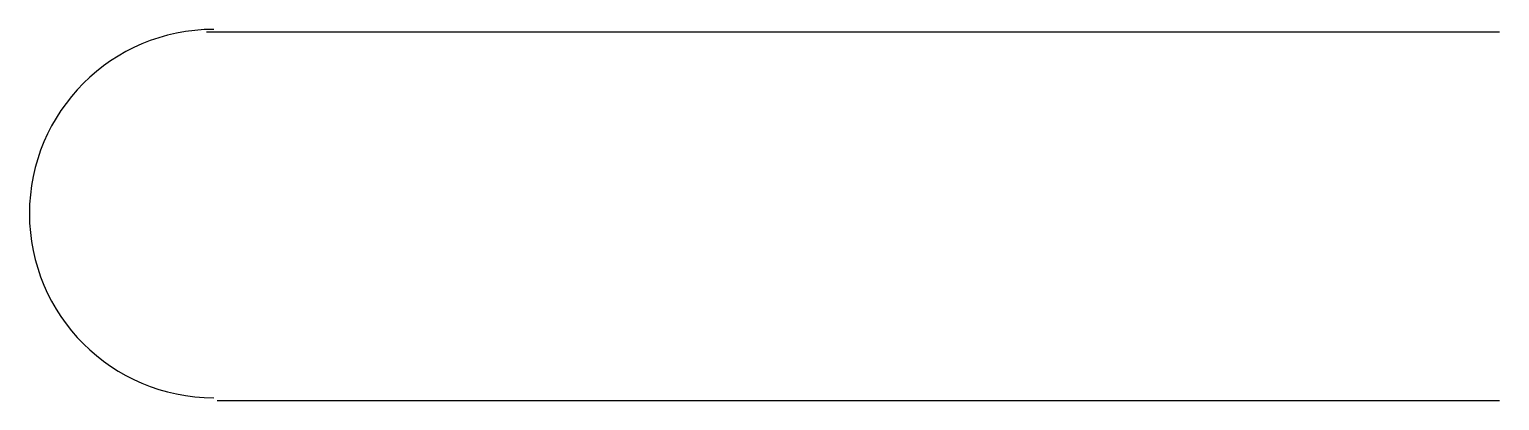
# Model space of a CAD drawing. Extents: x 651.71 to 659.68, y 196.07 to 198.08.
import ezdxf

# ---------------------------------------------------------------- set-up
doc = ezdxf.new("R2010")
doc.units = 0
doc.header["$LTSCALE"] = 5
doc.header["$MEASUREMENT"] = 0
doc.layers.add('11', color=1, linetype='CONTINUOUS')

msp = doc.modelspace()

# ---------------------------------------------------------------- linework, layer by layer
at = {"layer": '11'}
for p, q in [((659.6847, 198.0671), (652.6672, 198.0671)), ((652.7265, 196.0671), (659.6847, 196.0671))]:
    msp.add_line(p, q, dxfattribs=at)
msp.add_arc((652.7067, 197.0829), 1, 90, 270, dxfattribs=at)

doc.saveas('drawing.dxf')
